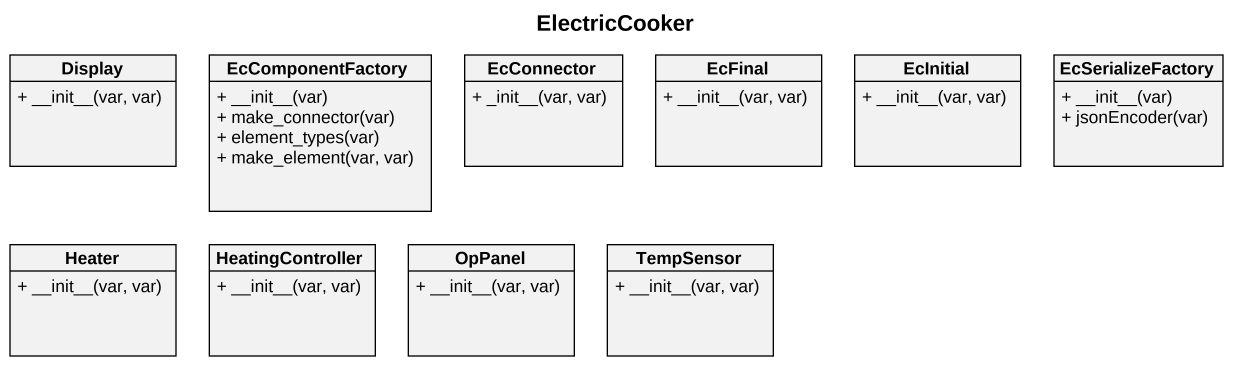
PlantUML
@startuml
title ElectricCooker
hide circle
hide empty members
skinparam classAttributeIconSize 0
class Display {
  + ~__init~__(var, var)
}
class EcComponentFactory {
  + ~__init~__(var)
  + make_connector(var)
  + element_types(var)
  + make_element(var, var)
}
class EcConnector {
  + _init__(var, var)
}
class EcFinal {
  + ~__init~__(var, var)
}
class EcInitial {
  + ~__init~__(var, var)
}
class EcSerializeFactory {
  + ~__init~__(var)
  + jsonEncoder(var)
}
class Heater {
  + ~__init~__(var, var)
}
class HeatingController {
  + ~__init~__(var, var)
}
class OpPanel {
  + ~__init~__(var, var)
}
class TempSensor {
  + ~__init~__(var, var)
}
@enduml
